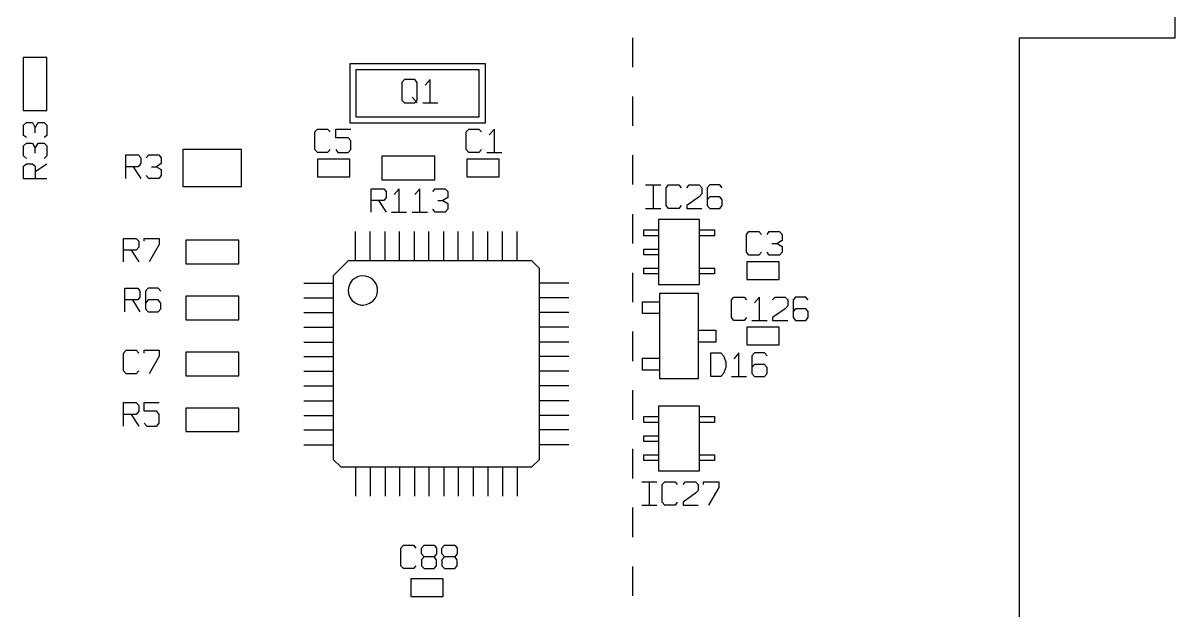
# Model space of a CAD drawing. Extents: x -228 to 961, y -124 to 716.
# Drawn here: x 174.9 to 285.8, y 454.1 to 510.7 of the extents above; entities that cross this region are included whole.
import ezdxf

# ---------------------------------------------------------------- set-up
doc = ezdxf.new("R2010")
doc.units = 0
doc.layers.add('1', color=1, linetype='CONTINUOUS')

msp = doc.modelspace()

# ---------------------------------------------------------------- linework, layer by layer
at = {"layer": '1'}
for p, q in [((285.75, 551.69), (285.75, 509.27)), ((233.55, 509.3), (233.55, 506.48)), ((283.2, 509.27), (270.75, 509.27)), ((270.75, 509.27), (270.75, -2.83)), ((285.75, 509.27), (283.2, 509.27)), ((177.2, 507.38), (174.92, 507.38)), ((174.92, 507.38), (174.92, 502.3)), ((177.2, 502.3), (177.2, 507.38)), ((219.4, 506.78), (206.37, 506.78)), ((206.37, 506.78), (206.37, 501.1)), ((219.4, 501.1), (219.4, 506.78)), ((218.82, 506.2), (206.95, 506.2)), ((206.95, 506.2), (206.95, 501.68)), ((218.82, 501.68), (218.82, 506.2)), ((211.62, 505.28), (211.37, 505)), ((211.37, 505), (211.37, 503.3)), ((212.6, 505.28), (211.62, 505.28)), ((212.85, 505), (212.6, 505.28)), ((212.85, 503.3), (212.85, 505)), ((214.1, 505.28), (213.6, 504.73)), ((214.1, 503.03), (214.1, 505.28)), ((211.37, 503.3), (211.62, 503.03)), ((212.85, 503.03), (212.35, 503.58)), ((212.6, 503.03), (212.85, 503.3)), ((233.55, 503.65), (233.55, 500.83)), ((174.92, 502.3), (177.2, 502.3)), ((211.62, 503.03), (212.6, 503.03)), ((213.37, 503.03), (214.82, 503.03)), ((174.97, 500.88), (175.25, 501.13)), ((175.25, 501.13), (175.82, 501.13)), ((175.82, 501.13), (176.1, 500.63)), ((176.1, 500.63), (176.37, 501.13)), ((176.37, 501.13), (176.95, 501.13)), ((176.95, 501.13), (177.22, 500.88)), ((206.37, 501.1), (219.4, 501.1)), ((206.95, 501.68), (218.82, 501.68)), ((174.97, 499.9), (174.97, 500.88)), ((175.25, 499.68), (174.97, 499.9)), ((176.1, 500.15), (176.1, 500.63)), ((177.22, 499.9), (176.95, 499.68)), ((177.22, 500.88), (177.22, 499.9)), ((203, 500.23), (203.25, 500.5)), ((203, 498.53), (203, 500.23)), ((203.25, 500.5), (204.22, 500.5)), ((204.22, 500.5), (204.47, 500.23)), ((205, 499.65), (205, 500.5)), ((205, 500.5), (206.45, 500.5)), ((217.57, 500.23), (217.8, 500.5)), ((217.57, 498.53), (217.57, 500.23)), ((217.8, 500.5), (218.77, 500.5)), ((218.77, 500.5), (219.02, 500.23)), ((220.27, 500.5), (219.77, 499.95)), ((220.27, 498.25), (220.27, 500.5)), ((174.97, 498.9), (175.25, 499.15)), ((174.97, 497.93), (174.97, 498.9)), ((175.25, 499.15), (175.82, 499.15)), ((175.82, 499.15), (176.1, 498.65)), ((176.1, 498.65), (176.37, 499.15)), ((176.37, 499.15), (176.95, 499.15)), ((176.95, 499.15), (177.22, 498.9)), ((177.22, 498.9), (177.22, 497.93)), ((206.2, 499.65), (205, 499.65)), ((206.45, 499.38), (206.2, 499.65)), ((206.45, 498.53), (206.45, 499.38)), ((175.25, 497.68), (174.97, 497.93)), ((176.1, 498.18), (176.1, 498.65)), ((177.22, 497.93), (176.95, 497.68)), ((184.8, 495.75), (184.8, 498.03)), ((184.8, 498.03), (186, 498.03)), ((186, 498.03), (186.25, 497.73)), ((186.25, 497.73), (186.25, 497.18)), ((186.77, 497.73), (187.02, 498.03)), ((187.02, 498.03), (188, 498.03)), ((188, 498.03), (188.22, 497.73)), ((188.22, 497.73), (188.22, 497.18)), ((195.95, 498.53), (190.3, 498.53)), ((190.3, 498.53), (190.3, 494.98)), ((195.95, 494.98), (195.95, 498.53)), ((203.25, 498.25), (203, 498.53)), ((204.22, 498.25), (203.25, 498.25)), ((204.47, 498.53), (204.22, 498.25)), ((205, 498.53), (205.22, 498.25)), ((205.22, 498.25), (206.2, 498.25)), ((206.2, 498.25), (206.45, 498.53)), ((214.55, 497.88), (209.45, 497.88)), ((209.45, 497.88), (209.45, 495.63)), ((214.55, 495.63), (214.55, 497.88)), ((217.8, 498.25), (217.57, 498.53)), ((218.77, 498.25), (217.8, 498.25)), ((219.02, 498.53), (218.77, 498.25)), ((219.55, 498.25), (221, 498.25)), ((233.55, 498), (233.55, 495.15)), ((174.97, 496.93), (175.25, 497.15)), ((174.97, 495.7), (174.97, 496.93)), ((175.25, 497.15), (175.82, 497.15)), ((175.82, 497.15), (176.1, 496.93)), ((176.1, 496.43), (177.22, 497.15)), ((176.1, 496.93), (176.1, 495.7)), ((186, 496.88), (184.8, 496.88)), ((185.52, 496.88), (186.25, 495.75)), ((186.25, 497.18), (186, 496.88)), ((187.27, 496.88), (187.75, 496.88)), ((188.22, 497.18), (187.75, 496.88)), ((187.75, 496.88), (188.22, 496.6)), ((188.22, 496.6), (188.22, 496.03)), ((206.37, 497.6), (203.25, 497.6)), ((203.25, 497.6), (203.25, 495.9)), ((206.37, 495.9), (206.37, 497.6)), ((217.62, 497.6), (217.62, 495.9)), ((220.72, 497.6), (217.62, 497.6)), ((220.72, 495.9), (220.72, 497.6)), ((177.22, 495.7), (174.97, 495.7)), ((187.02, 495.75), (186.77, 496.03)), ((188, 495.75), (187.02, 495.75)), ((188.22, 496.03), (188, 495.75)), ((203.25, 495.9), (206.37, 495.9)), ((209.45, 495.63), (214.55, 495.63)), ((217.62, 495.9), (220.72, 495.9)), ((190.3, 494.98), (195.95, 494.98)), ((208.4, 492.5), (208.4, 494.75)), ((208.4, 494.75), (209.62, 494.75)), ((209.62, 494.75), (209.85, 494.48)), ((209.85, 494.48), (209.85, 493.9)), ((211.1, 494.75), (210.62, 494.2)), ((211.1, 492.5), (211.1, 494.75)), ((213.1, 494.75), (212.6, 494.2)), ((213.1, 492.5), (213.1, 494.75)), ((214.35, 494.48), (214.57, 494.75)), ((214.57, 494.75), (215.55, 494.75)), ((215.55, 494.75), (215.8, 494.48)), ((215.8, 494.48), (215.8, 493.9)), ((234.8, 495.13), (236.27, 495.13)), ((235.55, 495.13), (235.55, 492.85)), ((236.8, 494.83), (237.02, 495.13)), ((236.8, 493.13), (236.8, 494.83)), ((237.02, 495.13), (238, 495.13)), ((238, 495.13), (238.25, 494.83)), ((238.77, 494.83), (239.02, 495.13)), ((239.02, 495.13), (239.97, 495.13)), ((239.97, 495.13), (240.22, 494.83)), ((240.22, 494.83), (240.22, 494.28)), ((241, 495.13), (240.75, 494.83)), ((240.75, 494.83), (240.75, 493.13)), ((241.97, 495.13), (241, 495.13)), ((242.2, 494.83), (241.97, 495.13)), ((209.62, 493.63), (208.4, 493.63)), ((209.12, 493.63), (209.85, 492.5)), ((209.85, 493.9), (209.62, 493.63)), ((214.82, 493.63), (215.32, 493.63)), ((215.8, 493.9), (215.32, 493.63)), ((215.32, 493.63), (215.8, 493.35)), ((215.8, 493.35), (215.8, 492.78)), ((239.97, 493.98), (238.77, 493.13)), ((240.22, 494.28), (239.97, 493.98)), ((241, 493.98), (240.75, 493.7)), ((241.97, 493.98), (241, 493.98)), ((242.2, 493.7), (241.97, 493.98)), ((242.2, 493.13), (242.2, 493.7)), ((210.37, 492.5), (211.82, 492.5)), ((212.37, 492.5), (213.82, 492.5)), ((214.57, 492.5), (214.35, 492.78)), ((215.55, 492.5), (214.57, 492.5)), ((215.8, 492.78), (215.55, 492.5)), ((233.55, 492.32), (233.55, 489.5)), ((234.8, 492.85), (236.27, 492.85)), ((237.02, 492.85), (236.8, 493.13)), ((238, 492.85), (237.02, 492.85)), ((238.25, 493.13), (238, 492.85)), ((238.77, 493.13), (238.77, 492.85)), ((238.77, 492.85), (240.22, 492.85)), ((240.75, 493.13), (241, 492.85)), ((241, 492.85), (241.97, 492.85)), ((241.97, 492.85), (242.2, 493.13)), ((240.02, 491.78), (236.07, 491.78)), ((236.07, 491.78), (236.07, 485.55)), ((240.02, 485.55), (240.02, 491.78)), ((184.6, 487.73), (184.6, 489.98)), ((184.6, 489.98), (185.8, 489.98)), ((185.8, 489.98), (186.05, 489.7)), ((186.57, 489.7), (186.57, 489.98)), ((186.57, 489.98), (188.02, 489.98)), ((188.02, 489.98), (188.02, 489.4)), ((206.9, 487.8), (206.9, 490.63)), ((208.32, 487.8), (208.32, 490.63)), ((209.75, 487.8), (209.75, 490.63)), ((211.15, 487.8), (211.15, 490.63)), ((212.57, 487.8), (212.57, 490.63)), ((213.97, 487.8), (213.97, 490.63)), ((215.4, 487.8), (215.4, 490.63)), ((216.8, 487.8), (216.8, 490.63)), ((218.22, 487.8), (218.22, 490.63)), ((219.65, 487.8), (219.65, 490.63)), ((221.05, 487.8), (221.05, 490.63)), ((222.47, 487.8), (222.47, 490.63)), ((234.65, 490.23), (234.65, 490.8)), ((234.65, 490.8), (236.07, 490.8)), ((236.07, 490.23), (234.65, 490.23)), ((236.07, 490.8), (236.07, 490.23)), ((240.02, 490.23), (240.02, 490.8)), ((240.02, 490.8), (241.45, 490.8)), ((241.45, 490.23), (240.02, 490.23)), ((241.45, 490.8), (241.45, 490.23)), ((244.52, 490.35), (244.75, 490.63)), ((244.52, 488.65), (244.52, 490.35)), ((244.75, 490.63), (245.72, 490.63)), ((245.72, 490.63), (245.97, 490.35)), ((246.5, 490.35), (246.72, 490.63)), ((246.72, 490.63), (247.7, 490.63)), ((247.7, 490.63), (247.95, 490.35)), ((247.95, 490.35), (247.95, 489.78)), ((185.8, 488.85), (184.6, 488.85)), ((185.32, 488.85), (186.05, 487.73)), ((186.05, 489.13), (185.8, 488.85)), ((186.05, 489.7), (186.05, 489.13)), ((188.02, 489.4), (187.07, 487.73)), ((195.67, 489.8), (190.57, 489.8)), ((190.57, 489.8), (190.57, 487.53)), ((195.67, 487.53), (195.67, 489.8)), ((234.65, 488.38), (234.65, 488.95)), ((234.65, 488.95), (236.07, 488.95)), ((236.07, 488.95), (236.07, 488.38)), ((246.97, 489.5), (247.47, 489.5)), ((247.95, 489.78), (247.47, 489.5)), ((247.47, 489.5), (247.95, 489.2)), ((247.95, 489.2), (247.95, 488.65)), ((206.2, 487.8), (204.77, 486.38)), ((223.87, 487.8), (206.2, 487.8)), ((224.6, 487.08), (223.87, 487.8)), ((236.07, 488.38), (234.65, 488.38)), ((244.75, 488.35), (244.52, 488.65)), ((244.57, 487.73), (244.57, 486.03)), ((247.67, 487.73), (244.57, 487.73)), ((245.72, 488.35), (244.75, 488.35)), ((245.97, 488.65), (245.72, 488.35)), ((246.72, 488.35), (246.5, 488.65)), ((247.7, 488.35), (246.72, 488.35)), ((247.67, 486.03), (247.67, 487.73)), ((247.95, 488.65), (247.7, 488.35)), ((190.57, 487.53), (195.67, 487.53)), ((224.6, 468.7), (224.6, 487.08)), ((233.55, 486.67), (233.55, 483.85)), ((234.65, 486.55), (234.65, 487.1)), ((234.65, 487.1), (236.07, 487.1)), ((236.07, 486.55), (234.65, 486.55)), ((236.07, 487.1), (236.07, 486.55)), ((240.02, 486.55), (240.02, 487.1)), ((240.02, 487.1), (241.45, 487.1)), ((241.45, 486.55), (240.02, 486.55)), ((241.45, 487.1), (241.45, 486.55)), ((201.95, 485.68), (204.77, 485.68)), ((204.77, 486.38), (204.77, 468.7)), ((206.4, 485.65), (206.25, 485.35)), ((206.6, 485.95), (206.4, 485.65)), ((206.87, 486.15), (206.6, 485.95)), ((207.17, 486.3), (206.87, 486.15)), ((207.52, 486.38), (207.17, 486.3)), ((207.87, 486.35), (207.52, 486.38)), ((208.2, 486.25), (207.87, 486.35)), ((208.5, 486.08), (208.2, 486.25)), ((208.75, 485.83), (208.5, 486.08)), ((208.92, 485.53), (208.75, 485.83)), ((209.02, 485.18), (208.92, 485.53)), ((227.42, 485.68), (224.6, 485.68)), ((236.07, 485.55), (240.02, 485.55)), ((244.57, 486.03), (247.67, 486.03)), ((184.72, 482.9), (184.72, 485.18)), ((184.72, 485.18), (185.95, 485.18)), ((185.95, 485.18), (186.17, 484.9)), ((186.17, 484.33), (185.95, 484.05)), ((186.17, 484.9), (186.17, 484.33)), ((186.95, 485.18), (186.7, 484.9)), ((186.7, 484.9), (186.7, 483.2)), ((187.92, 485.18), (186.95, 485.18)), ((188.17, 484.9), (187.92, 485.18)), ((195.67, 484.4), (190.57, 484.4)), ((190.57, 484.4), (190.57, 482.15)), ((195.67, 482.15), (195.67, 484.4)), ((206.25, 485.35), (206.2, 485)), ((206.2, 485), (206.22, 484.65)), ((206.22, 484.65), (206.35, 484.33)), ((206.35, 484.33), (206.55, 484.03)), ((208.8, 484.18), (208.95, 484.5)), ((208.95, 484.5), (209.02, 484.83)), ((209.02, 484.83), (209.02, 485.18)), ((236.17, 484.68), (236.17, 476.48)), ((239.92, 484.68), (236.17, 484.68)), ((239.92, 476.48), (239.92, 484.68)), ((243.07, 484.05), (243.32, 484.33)), ((243.32, 484.33), (244.3, 484.33)), ((244.3, 484.33), (244.52, 484.05)), ((245.77, 484.33), (245.3, 483.78)), ((245.77, 482.08), (245.77, 484.33)), ((247.02, 484.05), (247.27, 484.33)), ((247.27, 484.33), (248.25, 484.33)), ((248.25, 484.33), (248.5, 484.05)), ((249.25, 484.33), (249.02, 484.05)), ((250.22, 484.33), (249.25, 484.33)), ((250.47, 484.05), (250.22, 484.33)), ((185.95, 484.05), (184.72, 484.05)), ((185.45, 484.05), (186.17, 482.9)), ((186.95, 484.05), (186.7, 483.75)), ((187.92, 484.05), (186.95, 484.05)), ((188.17, 483.75), (187.92, 484.05)), ((188.17, 483.2), (188.17, 483.75)), ((201.95, 484.25), (204.77, 484.25)), ((206.55, 484.03), (206.8, 483.8)), ((206.8, 483.8), (207.12, 483.63)), ((207.12, 483.63), (207.45, 483.55)), ((207.45, 483.55), (207.62, 483.55)), ((207.62, 483.55), (207.95, 483.6)), ((207.95, 483.6), (208.27, 483.73)), ((208.27, 483.73), (208.57, 483.93)), ((208.57, 483.93), (208.8, 484.18)), ((227.42, 484.25), (224.6, 484.25)), ((234.52, 482.73), (234.52, 483.88)), ((234.52, 483.88), (236.17, 483.88)), ((243.07, 482.35), (243.07, 484.05)), ((248.5, 483.48), (248.25, 483.2)), ((248.5, 484.05), (248.5, 483.48)), ((249.02, 484.05), (249.02, 482.35)), ((186.7, 483.2), (186.95, 482.9)), ((186.95, 482.9), (187.92, 482.9)), ((187.92, 482.9), (188.17, 483.2)), ((190.57, 482.15), (195.67, 482.15)), ((201.95, 482.85), (204.77, 482.85)), ((227.42, 482.85), (224.6, 482.85)), ((236.17, 482.73), (234.52, 482.73)), ((243.32, 482.08), (243.07, 482.35)), ((244.52, 482.35), (244.3, 482.08)), ((248.25, 483.2), (247.02, 482.35)), ((247.02, 482.35), (247.02, 482.08)), ((249.25, 483.2), (249.02, 482.93)), ((249.02, 482.35), (249.25, 482.08)), ((250.22, 483.2), (249.25, 483.2)), ((250.47, 482.93), (250.22, 483.2)), ((250.22, 482.08), (250.47, 482.35)), ((250.47, 482.35), (250.47, 482.93)), ((201.95, 481.43), (204.77, 481.43)), ((227.42, 481.43), (224.6, 481.43)), ((233.55, 481.02), (233.55, 478.17)), ((239.92, 481.15), (241.57, 481.15)), ((241.57, 481.15), (241.57, 480)), ((244.3, 482.08), (243.32, 482.08)), ((244.57, 481.43), (244.57, 479.73)), ((247.67, 481.43), (244.57, 481.43)), ((245.05, 482.08), (246.5, 482.08)), ((247.02, 482.08), (248.5, 482.08)), ((247.67, 479.73), (247.67, 481.43)), ((249.25, 482.08), (250.22, 482.08)), ((201.95, 480), (204.77, 480)), ((227.42, 480), (224.6, 480)), ((241.57, 480), (239.92, 480)), ((184.6, 478.93), (184.85, 479.2)), ((184.6, 477.23), (184.6, 478.93)), ((184.85, 479.2), (185.8, 479.2)), ((185.8, 479.2), (186.05, 478.93)), ((186.57, 478.93), (186.57, 479.2)), ((186.57, 479.2), (188.02, 479.2)), ((188.02, 479.2), (188.02, 478.63)), ((195.67, 479.03), (190.57, 479.03)), ((190.57, 479.03), (190.57, 476.75)), ((195.67, 476.75), (195.67, 479.03)), ((241.1, 476.68), (241.1, 478.95)), ((241.1, 478.95), (242.07, 478.95)), ((242.07, 478.95), (242.3, 478.68)), ((243.8, 478.95), (243.32, 478.38)), ((243.8, 476.68), (243.8, 478.95)), ((244.57, 479.73), (247.67, 479.73)), ((245.3, 478.95), (245.05, 478.68)), ((246.27, 478.95), (245.3, 478.95)), ((246.52, 478.68), (246.27, 478.95)), ((188.02, 478.63), (187.07, 476.93)), ((201.95, 478.6), (204.77, 478.6)), ((227.42, 478.6), (224.6, 478.6)), ((234.52, 477.28), (234.52, 478.43)), ((234.52, 478.43), (236.17, 478.43)), ((242.3, 478.68), (242.55, 478.1)), ((242.55, 478.1), (242.55, 477.53)), ((245.05, 478.68), (245.05, 476.98)), ((245.3, 477.83), (245.05, 477.53)), ((246.27, 477.83), (245.3, 477.83)), ((246.52, 477.53), (246.27, 477.83)), ((184.85, 476.93), (184.6, 477.23)), ((185.8, 476.93), (184.85, 476.93)), ((186.05, 477.23), (185.8, 476.93)), ((190.57, 476.75), (195.67, 476.75)), ((201.95, 477.18), (204.77, 477.18)), ((227.42, 477.18), (224.6, 477.18)), ((236.17, 477.28), (234.52, 477.28)), ((242.07, 476.68), (241.1, 476.68)), ((242.3, 476.98), (242.07, 476.68)), ((242.55, 477.53), (242.3, 476.98)), ((243.07, 476.68), (244.52, 476.68)), ((245.05, 476.98), (245.3, 476.68)), ((245.3, 476.68), (246.27, 476.68)), ((246.27, 476.68), (246.52, 476.98)), ((246.52, 476.98), (246.52, 477.53)), ((201.95, 475.78), (204.77, 475.78)), ((227.42, 475.78), (224.6, 475.78)), ((236.17, 476.48), (239.92, 476.48)), ((233.55, 475.35), (233.55, 472.52)), ((184.6, 471.9), (184.6, 474.18)), ((184.6, 474.18), (185.8, 474.18)), ((185.8, 474.18), (186.05, 473.88)), ((186.05, 473.33), (185.8, 473.03)), ((186.05, 473.88), (186.05, 473.33)), ((186.57, 473.33), (186.57, 474.18)), ((186.57, 474.18), (188.02, 474.18)), ((187.8, 473.33), (186.57, 473.33)), ((188.02, 473.03), (187.8, 473.33)), ((195.67, 473.63), (190.57, 473.63)), ((190.57, 473.63), (190.57, 471.38)), ((195.67, 471.38), (195.67, 473.63)), ((201.95, 474.35), (204.77, 474.35)), ((227.42, 474.35), (224.6, 474.35)), ((240.02, 473.83), (236.07, 473.83)), ((236.07, 473.83), (236.07, 467.6)), ((240.02, 467.6), (240.02, 473.83)), ((185.8, 473.03), (184.6, 473.03)), ((185.32, 473.03), (186.05, 471.9)), ((186.57, 472.18), (186.82, 471.9)), ((187.8, 471.9), (188.02, 472.18)), ((188.02, 472.18), (188.02, 473.03)), ((201.95, 472.93), (204.77, 472.93)), ((227.42, 472.93), (224.6, 472.93)), ((234.65, 472.25), (234.65, 472.83)), ((234.65, 472.83), (236.07, 472.83)), ((236.07, 472.25), (234.65, 472.25)), ((236.07, 472.83), (236.07, 472.25)), ((240.02, 472.25), (240.02, 472.83)), ((240.02, 472.83), (241.45, 472.83)), ((241.45, 472.25), (240.02, 472.25)), ((241.45, 472.83), (241.45, 472.25)), ((186.82, 471.9), (187.8, 471.9)), ((190.57, 471.38), (195.67, 471.38)), ((201.95, 471.53), (204.77, 471.53)), ((227.42, 471.53), (224.6, 471.53)), ((201.95, 470.1), (204.77, 470.1)), ((227.42, 470.1), (224.6, 470.1)), ((234.65, 470.43), (234.65, 470.98)), ((234.65, 470.98), (236.07, 470.98)), ((236.07, 470.43), (234.65, 470.43)), ((236.07, 470.98), (236.07, 470.43)), ((233.55, 469.7), (233.55, 466.87)), ((234.65, 468.58), (234.65, 469.15)), ((234.65, 469.15), (236.07, 469.15)), ((236.07, 469.15), (236.07, 468.58)), ((240.02, 468.58), (240.02, 469.15)), ((240.02, 469.15), (241.45, 469.15)), ((241.45, 469.15), (241.45, 468.58)), ((204.77, 468.7), (205.5, 467.98)), ((205.5, 467.98), (223.87, 467.98)), ((206.9, 467.98), (206.9, 465.15)), ((208.32, 467.98), (208.32, 465.15)), ((209.75, 467.98), (209.75, 465.15)), ((211.15, 467.98), (211.15, 465.15)), ((212.57, 467.98), (212.57, 465.15)), ((213.97, 467.98), (213.97, 465.15)), ((215.4, 467.98), (215.4, 465.15)), ((216.8, 467.98), (216.8, 465.15)), ((218.22, 467.98), (218.22, 465.15)), ((219.65, 467.98), (219.65, 465.15)), ((221.05, 467.98), (221.05, 465.15)), ((222.47, 467.98), (222.47, 465.15)), ((223.87, 467.98), (224.6, 468.7)), ((236.07, 468.58), (234.65, 468.58)), ((241.45, 468.58), (240.02, 468.58)), ((236.07, 467.6), (240.02, 467.6)), ((234.45, 466.55), (235.9, 466.55)), ((235.17, 466.55), (235.17, 464.28)), ((236.42, 466.28), (236.67, 466.55)), ((236.42, 464.58), (236.42, 466.28)), ((236.67, 466.55), (237.65, 466.55)), ((237.65, 466.55), (237.87, 466.28)), ((238.42, 466.28), (238.65, 466.55)), ((238.65, 466.55), (239.62, 466.55)), ((239.62, 466.55), (239.87, 466.28)), ((239.87, 465.7), (239.62, 465.43)), ((239.87, 466.28), (239.87, 465.7)), ((240.4, 466.28), (240.4, 466.55)), ((240.4, 466.55), (241.85, 466.55)), ((241.85, 465.98), (240.87, 464.28)), ((241.85, 466.55), (241.85, 465.98)), ((236.67, 464.28), (236.42, 464.58)), ((237.87, 464.58), (237.65, 464.28)), ((239.62, 465.43), (238.42, 464.58)), ((238.42, 464.58), (238.42, 464.28)), ((233.55, 464.05), (233.55, 461.2)), ((234.45, 464.28), (235.9, 464.28)), ((237.65, 464.28), (236.67, 464.28)), ((238.42, 464.28), (239.87, 464.28)), ((211.27, 460.15), (211.52, 460.45)), ((211.27, 458.45), (211.27, 460.15)), ((211.52, 460.45), (212.5, 460.45)), ((212.5, 460.45), (212.72, 460.15)), ((213.25, 460.15), (213.5, 460.45)), ((213.25, 459.6), (213.25, 460.15)), ((213.5, 460.45), (214.47, 460.45)), ((214.47, 460.45), (214.7, 460.15)), ((214.7, 460.15), (214.7, 459.6)), ((215.22, 460.15), (215.47, 460.45)), ((215.22, 459.6), (215.22, 460.15)), ((215.47, 460.45), (216.45, 460.45)), ((216.45, 460.45), (216.7, 460.15)), ((216.7, 460.15), (216.7, 459.6)), ((213.5, 459.3), (213.25, 459.6)), ((213.5, 459.3), (213.25, 459.03)), ((213.25, 459.03), (213.25, 458.45)), ((214.47, 459.3), (213.5, 459.3)), ((214.7, 459.6), (214.47, 459.3)), ((214.7, 459.03), (214.47, 459.3)), ((214.7, 458.45), (214.7, 459.03)), ((215.47, 459.3), (215.22, 459.6)), ((215.47, 459.3), (215.22, 459.03)), ((215.22, 459.03), (215.22, 458.45)), ((216.45, 459.3), (215.47, 459.3)), ((216.7, 459.6), (216.45, 459.3)), ((216.7, 459.03), (216.45, 459.3)), ((216.7, 458.45), (216.7, 459.03)), ((211.52, 458.18), (211.27, 458.45)), ((212.5, 458.18), (211.52, 458.18)), ((212.72, 458.45), (212.5, 458.18)), ((213.25, 458.45), (213.5, 458.18)), ((213.5, 458.18), (214.47, 458.18)), ((214.47, 458.18), (214.7, 458.45)), ((215.22, 458.45), (215.47, 458.18)), ((215.47, 458.18), (216.45, 458.18)), ((216.45, 458.18), (216.7, 458.45)), ((233.55, 458.37), (233.55, 455.55)), ((212.22, 457.18), (212.22, 455.48)), ((215.35, 457.18), (212.22, 457.18)), ((215.35, 455.48), (215.35, 457.18)), ((212.22, 455.48), (215.35, 455.48))]:
    msp.add_line(p, q, dxfattribs=at)

doc.saveas('drawing.dxf')
